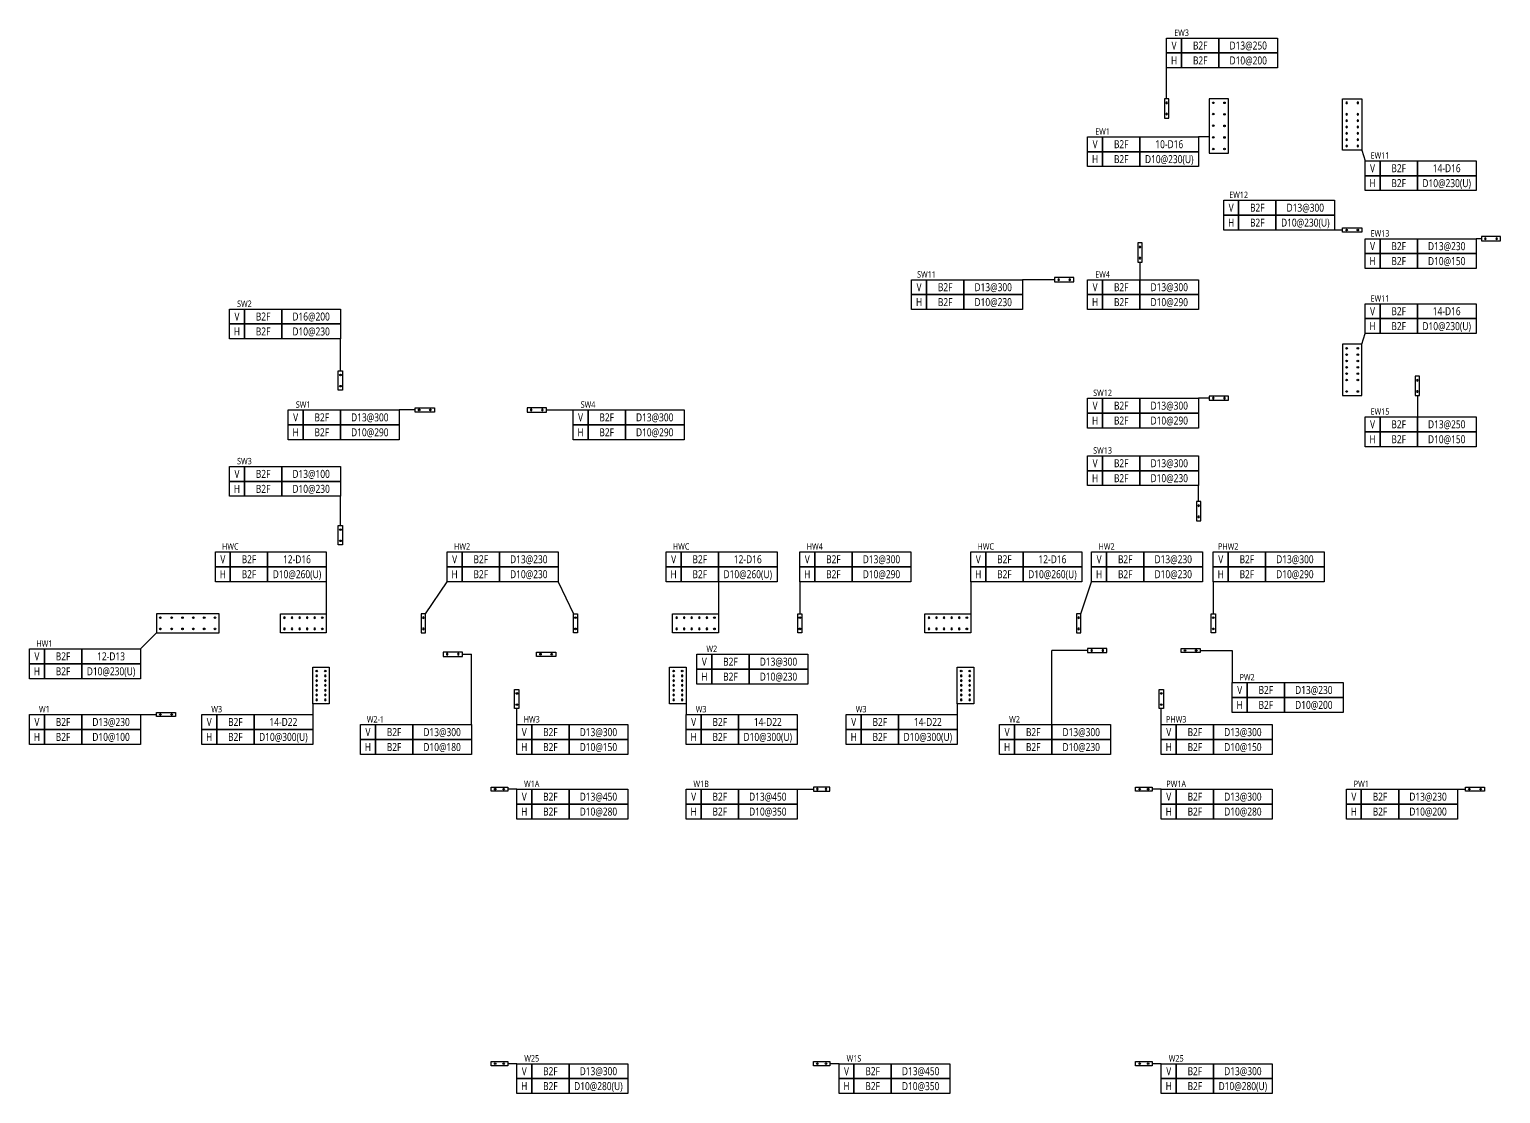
# Model space of a CAD drawing. Header units: millimetres. Extents: x 262481 to 2519995, y -394348 to 364571.
# Drawn here: x 281470 to 309045, y -392991 to -373044 of the extents above; entities that cross this region are included whole.
import ezdxf
from ezdxf.enums import TextEntityAlignment as Align

# ---------------------------------------------------------------- set-up
doc = ezdxf.new("R2010")
doc.units = ezdxf.units.MM
doc.header["$LTSCALE"] = 65
for name, color, linetype in [('BARR', 1, 'Continuous'), ('BOX', 7, 'Continuous'), ('LEADER', 7, 'Continuous'), ('TEXT-배근', 3, 'Continuous')]:
    doc.layers.add(name, color=color, linetype=linetype)
doc.styles.add('맑은고딕', font='malgun.ttf')

# ---------------------------------------------------------------- blocks, each defined once
blk = doc.blocks.new('BAR')
at = {"layer": 'BARR'}
h = blk.add_hatch(color=256, dxfattribs=at)
edge = h.paths.add_edge_path()
edge.add_arc((0, 0), 15, 0, 360)
blk.add_circle((0, 0), 15, dxfattribs=at)

msp = doc.modelspace()

# ---------------------------------------------------------------- linework, layer by layer
at = {"layer": 'BOX'}
msp.add_line((283850.5, -384355.2), (283550.5, -384655.2), dxfattribs=at)
for points in [[(303065.5, -373205.4), (303065.5, -373485.4), (302785.5, -373485.4), (302785.5, -373205.4)], [(303765.5, -373205.4), (303765.5, -373485.4), (303065.5, -373485.4), (303065.5, -373205.4)], [(304865.5, -373205.4), (304865.5, -373485.4), (303765.5, -373485.4), (303765.5, -373205.4)], [(303065.5, -373485.4), (303065.5, -373765.4), (302785.5, -373765.4), (302785.5, -373485.4)], [(303765.5, -373485.4), (303765.5, -373765.4), (303065.5, -373765.4), (303065.5, -373485.4)], [(304865.5, -373485.4), (304865.5, -373765.4), (303765.5, -373765.4), (303765.5, -373485.4)], [(301585.5, -375055.2), (301585.5, -375335.2), (301305.5, -375335.2), (301305.5, -375055.2)], [(302285.5, -375055.2), (302285.5, -375335.2), (301585.5, -375335.2), (301585.5, -375055.2)], [(303385.5, -375055.2), (303385.5, -375335.2), (302285.5, -375335.2), (302285.5, -375055.2)], [(301585.5, -375335.2), (301585.5, -375615.2), (301305.5, -375615.2), (301305.5, -375335.2)], [(302285.5, -375335.2), (302285.5, -375615.2), (301585.5, -375615.2), (301585.5, -375335.2)], [(303385.5, -375335.2), (303385.5, -375615.2), (302285.5, -375615.2), (302285.5, -375335.2)], [(306785.5, -375505.2), (306785.5, -375785.2), (306505.5, -375785.2), (306505.5, -375505.2)], [(307485.5, -375505.2), (307485.5, -375785.2), (306785.5, -375785.2), (306785.5, -375505.2)], [(308585.5, -375505.2), (308585.5, -375785.2), (307485.5, -375785.2), (307485.5, -375505.2)], [(306785.5, -375785.2), (306785.5, -376065.2), (306505.5, -376065.2), (306505.5, -375785.2)], [(307485.5, -375785.2), (307485.5, -376065.2), (306785.5, -376065.2), (306785.5, -375785.2)], [(308585.5, -375785.2), (308585.5, -376065.2), (307485.5, -376065.2), (307485.5, -375785.2)], [(304135.5, -376245.2), (304135.5, -376525.2), (303855.5, -376525.2), (303855.5, -376245.2)], [(304835.5, -376245.2), (304835.5, -376525.2), (304135.5, -376525.2), (304135.5, -376245.2)], [(305935.5, -376245.2), (305935.5, -376525.2), (304835.5, -376525.2), (304835.5, -376245.2)], [(304135.5, -376525.2), (304135.5, -376805.2), (303855.5, -376805.2), (303855.5, -376525.2)], [(304835.5, -376525.2), (304835.5, -376805.2), (304135.5, -376805.2), (304135.5, -376525.2)], [(305935.5, -376525.2), (305935.5, -376805.2), (304835.5, -376805.2), (304835.5, -376525.2)], [(306785.5, -376966.1), (306785.5, -377246.1), (306505.5, -377246.1), (306505.5, -376966.1)], [(307485.5, -376966.1), (307485.5, -377246.1), (306785.5, -377246.1), (306785.5, -376966.1)], [(308585.5, -376966.1), (308585.5, -377246.1), (307485.5, -377246.1), (307485.5, -376966.1)], [(306785.5, -377246.1), (306785.5, -377526.1), (306505.5, -377526.1), (306505.5, -377246.1)], [(307485.5, -377246.1), (307485.5, -377526.1), (306785.5, -377526.1), (306785.5, -377246.1)], [(308585.5, -377246.1), (308585.5, -377526.1), (307485.5, -377526.1), (307485.5, -377246.1)], [(298285.5, -377735.2), (298285.5, -378015.2), (298005.5, -378015.2), (298005.5, -377735.2)], [(298985.5, -377735.2), (298985.5, -378015.2), (298285.5, -378015.2), (298285.5, -377735.2)], [(300085.5, -377735.2), (300085.5, -378015.2), (298985.5, -378015.2), (298985.5, -377735.2)], [(301585.5, -377735.2), (301585.5, -378015.2), (301305.5, -378015.2), (301305.5, -377735.2)], [(302285.5, -377735.2), (302285.5, -378015.2), (301585.5, -378015.2), (301585.5, -377735.2)], [(303385.5, -377735.2), (303385.5, -378015.2), (302285.5, -378015.2), (302285.5, -377735.2)], [(298285.5, -378015.2), (298285.5, -378295.2), (298005.5, -378295.2), (298005.5, -378015.2)], [(298985.5, -378015.2), (298985.5, -378295.2), (298285.5, -378295.2), (298285.5, -378015.2)], [(300085.5, -378015.2), (300085.5, -378295.2), (298985.5, -378295.2), (298985.5, -378015.2)], [(301585.5, -378015.2), (301585.5, -378295.2), (301305.5, -378295.2), (301305.5, -378015.2)], [(302285.5, -378015.2), (302285.5, -378295.2), (301585.5, -378295.2), (301585.5, -378015.2)], [(303385.5, -378015.2), (303385.5, -378295.2), (302285.5, -378295.2), (302285.5, -378015.2)], [(285500.5, -378285.2), (285500.5, -378565.2), (285220.5, -378565.2), (285220.5, -378285.2)], [(286200.5, -378285.2), (286200.5, -378565.2), (285500.5, -378565.2), (285500.5, -378285.2)], [(287300.5, -378285.2), (287300.5, -378565.2), (286200.5, -378565.2), (286200.5, -378285.2)], [(306785.5, -378185.2), (306785.5, -378465.2), (306505.5, -378465.2), (306505.5, -378185.2)], [(307485.5, -378185.2), (307485.5, -378465.2), (306785.5, -378465.2), (306785.5, -378185.2)], [(308585.5, -378185.2), (308585.5, -378465.2), (307485.5, -378465.2), (307485.5, -378185.2)], [(285500.5, -378565.2), (285500.5, -378845.2), (285220.5, -378845.2), (285220.5, -378565.2)], [(286200.5, -378565.2), (286200.5, -378845.2), (285500.5, -378845.2), (285500.5, -378565.2)], [(287300.5, -378565.2), (287300.5, -378845.2), (286200.5, -378845.2), (286200.5, -378565.2)], [(306785.5, -378465.2), (306785.5, -378745.2), (306505.5, -378745.2), (306505.5, -378465.2)], [(307485.5, -378465.2), (307485.5, -378745.2), (306785.5, -378745.2), (306785.5, -378465.2)], [(308585.5, -378465.2), (308585.5, -378745.2), (307485.5, -378745.2), (307485.5, -378465.2)], [(301585.5, -379955.2), (301585.5, -380235.2), (301305.5, -380235.2), (301305.5, -379955.2)], [(302285.5, -379955.2), (302285.5, -380235.2), (301585.5, -380235.2), (301585.5, -379955.2)], [(303385.5, -379955.2), (303385.5, -380235.2), (302285.5, -380235.2), (302285.5, -379955.2)], [(286600.5, -380175.2), (286600.5, -380455.2), (286320.5, -380455.2), (286320.5, -380175.2)], [(287300.5, -380175.2), (287300.5, -380455.2), (286600.5, -380455.2), (286600.5, -380175.2)], [(288400.5, -380175.2), (288400.5, -380455.2), (287300.5, -380455.2), (287300.5, -380175.2)], [(291940.5, -380175.2), (291940.5, -380455.2), (291660.5, -380455.2), (291660.5, -380175.2)], [(292640.5, -380175.2), (292640.5, -380455.2), (291940.5, -380455.2), (291940.5, -380175.2)], [(293740.5, -380175.2), (293740.5, -380455.2), (292640.5, -380455.2), (292640.5, -380175.2)], [(301585.5, -380235.2), (301585.5, -380515.2), (301305.5, -380515.2), (301305.5, -380235.2)], [(302285.5, -380235.2), (302285.5, -380515.2), (301585.5, -380515.2), (301585.5, -380235.2)], [(303385.5, -380235.2), (303385.5, -380515.2), (302285.5, -380515.2), (302285.5, -380235.2)], [(286600.5, -380455.2), (286600.5, -380735.2), (286320.5, -380735.2), (286320.5, -380455.2)], [(287300.5, -380455.2), (287300.5, -380735.2), (286600.5, -380735.2), (286600.5, -380455.2)], [(288400.5, -380455.2), (288400.5, -380735.2), (287300.5, -380735.2), (287300.5, -380455.2)], [(291940.5, -380455.2), (291940.5, -380735.2), (291660.5, -380735.2), (291660.5, -380455.2)], [(292640.5, -380455.2), (292640.5, -380735.2), (291940.5, -380735.2), (291940.5, -380455.2)], [(293740.5, -380455.2), (293740.5, -380735.2), (292640.5, -380735.2), (292640.5, -380455.2)], [(306785.5, -380305.2), (306785.5, -380585.2), (306505.5, -380585.2), (306505.5, -380305.2)], [(307485.5, -380305.2), (307485.5, -380585.2), (306785.5, -380585.2), (306785.5, -380305.2)], [(308585.5, -380305.2), (308585.5, -380585.2), (307485.5, -380585.2), (307485.5, -380305.2)], [(306785.5, -380585.2), (306785.5, -380865.2), (306505.5, -380865.2), (306505.5, -380585.2)], [(307485.5, -380585.2), (307485.5, -380865.2), (306785.5, -380865.2), (306785.5, -380585.2)], [(308585.5, -380585.2), (308585.5, -380865.2), (307485.5, -380865.2), (307485.5, -380585.2)], [(301585.5, -381035.2), (301585.5, -381315.2), (301305.5, -381315.2), (301305.5, -381035.2)], [(302285.5, -381035.2), (302285.5, -381315.2), (301585.5, -381315.2), (301585.5, -381035.2)], [(303385.5, -381035.2), (303385.5, -381315.2), (302285.5, -381315.2), (302285.5, -381035.2)], [(285500.5, -381235.2), (285500.5, -381515.2), (285220.5, -381515.2), (285220.5, -381235.2)], [(286200.5, -381235.2), (286200.5, -381515.2), (285500.5, -381515.2), (285500.5, -381235.2)], [(287300.5, -381235.2), (287300.5, -381515.2), (286200.5, -381515.2), (286200.5, -381235.2)], [(301585.5, -381315.2), (301585.5, -381595.2), (301305.5, -381595.2), (301305.5, -381315.2)], [(302285.5, -381315.2), (302285.5, -381595.2), (301585.5, -381595.2), (301585.5, -381315.2)], [(303385.5, -381315.2), (303385.5, -381595.2), (302285.5, -381595.2), (302285.5, -381315.2)], [(285500.5, -381515.2), (285500.5, -381795.2), (285220.5, -381795.2), (285220.5, -381515.2)], [(286200.5, -381515.2), (286200.5, -381795.2), (285500.5, -381795.2), (285500.5, -381515.2)], [(287300.5, -381515.2), (287300.5, -381795.2), (286200.5, -381795.2), (286200.5, -381515.2)], [(285235.5, -382835.2), (285235.5, -383115.2), (284955.5, -383115.2), (284955.5, -382835.2)], [(285935.5, -382835.2), (285935.5, -383115.2), (285235.5, -383115.2), (285235.5, -382835.2)], [(287035.5, -382835.2), (287035.5, -383115.2), (285935.5, -383115.2), (285935.5, -382835.2)], [(289580.5, -382835.2), (289580.5, -383115.2), (289300.5, -383115.2), (289300.5, -382835.2)], [(290280.5, -382835.2), (290280.5, -383115.2), (289580.5, -383115.2), (289580.5, -382835.2)], [(291380.5, -382835.2), (291380.5, -383115.2), (290280.5, -383115.2), (290280.5, -382835.2)], [(293685.5, -382835.2), (293685.5, -383115.2), (293405.5, -383115.2), (293405.5, -382835.2)], [(294385.5, -382835.2), (294385.5, -383115.2), (293685.5, -383115.2), (293685.5, -382835.2)], [(295485.5, -382835.2), (295485.5, -383115.2), (294385.5, -383115.2), (294385.5, -382835.2)], [(296190.5, -382835.2), (296190.5, -383115.2), (295910.5, -383115.2), (295910.5, -382835.2)], [(296890.5, -382835.2), (296890.5, -383115.2), (296190.5, -383115.2), (296190.5, -382835.2)], [(297990.5, -382835.2), (297990.5, -383115.2), (296890.5, -383115.2), (296890.5, -382835.2)], [(299395.5, -382835.2), (299395.5, -383115.2), (299115.5, -383115.2), (299115.5, -382835.2)], [(300095.5, -382835.2), (300095.5, -383115.2), (299395.5, -383115.2), (299395.5, -382835.2)], [(301195.5, -382835.2), (301195.5, -383115.2), (300095.5, -383115.2), (300095.5, -382835.2)], [(301660.5, -382835.2), (301660.5, -383115.2), (301380.5, -383115.2), (301380.5, -382835.2)], [(302360.5, -382835.2), (302360.5, -383115.2), (301660.5, -383115.2), (301660.5, -382835.2)], [(303460.5, -382835.2), (303460.5, -383115.2), (302360.5, -383115.2), (302360.5, -382835.2)], [(303940.5, -382835.2), (303940.5, -383115.2), (303660.5, -383115.2), (303660.5, -382835.2)], [(304640.5, -382835.2), (304640.5, -383115.2), (303940.5, -383115.2), (303940.5, -382835.2)], [(305740.5, -382835.2), (305740.5, -383115.2), (304640.5, -383115.2), (304640.5, -382835.2)], [(285235.5, -383115.2), (285235.5, -383395.2), (284955.5, -383395.2), (284955.5, -383115.2)], [(285935.5, -383115.2), (285935.5, -383395.2), (285235.5, -383395.2), (285235.5, -383115.2)], [(287035.5, -383115.2), (287035.5, -383395.2), (285935.5, -383395.2), (285935.5, -383115.2)], [(289580.5, -383115.2), (289580.5, -383395.2), (289300.5, -383395.2), (289300.5, -383115.2)], [(290280.5, -383115.2), (290280.5, -383395.2), (289580.5, -383395.2), (289580.5, -383115.2)], [(291380.5, -383115.2), (291380.5, -383395.2), (290280.5, -383395.2), (290280.5, -383115.2)], [(293685.5, -383115.2), (293685.5, -383395.2), (293405.5, -383395.2), (293405.5, -383115.2)], [(294385.5, -383115.2), (294385.5, -383395.2), (293685.5, -383395.2), (293685.5, -383115.2)], [(295485.5, -383115.2), (295485.5, -383395.2), (294385.5, -383395.2), (294385.5, -383115.2)], [(296190.5, -383115.2), (296190.5, -383395.2), (295910.5, -383395.2), (295910.5, -383115.2)], [(296890.5, -383115.2), (296890.5, -383395.2), (296190.5, -383395.2), (296190.5, -383115.2)], [(297990.5, -383115.2), (297990.5, -383395.2), (296890.5, -383395.2), (296890.5, -383115.2)], [(299395.5, -383115.2), (299395.5, -383395.2), (299115.5, -383395.2), (299115.5, -383115.2)], [(300095.5, -383115.2), (300095.5, -383395.2), (299395.5, -383395.2), (299395.5, -383115.2)], [(301195.5, -383115.2), (301195.5, -383395.2), (300095.5, -383395.2), (300095.5, -383115.2)], [(301660.5, -383115.2), (301660.5, -383395.2), (301380.5, -383395.2), (301380.5, -383115.2)], [(302360.5, -383115.2), (302360.5, -383395.2), (301660.5, -383395.2), (301660.5, -383115.2)], [(303460.5, -383115.2), (303460.5, -383395.2), (302360.5, -383395.2), (302360.5, -383115.2)], [(303940.5, -383115.2), (303940.5, -383395.2), (303660.5, -383395.2), (303660.5, -383115.2)], [(304640.5, -383115.2), (304640.5, -383395.2), (303940.5, -383395.2), (303940.5, -383115.2)], [(305740.5, -383115.2), (305740.5, -383395.2), (304640.5, -383395.2), (304640.5, -383115.2)], [(281750.5, -384655.2), (281750.5, -384935.2), (281470.5, -384935.2), (281470.5, -384655.2)], [(282450.5, -384655.2), (282450.5, -384935.2), (281750.5, -384935.2), (281750.5, -384655.2)], [(283550.5, -384655.2), (283550.5, -384935.2), (282450.5, -384935.2), (282450.5, -384655.2)], [(281750.5, -384935.2), (281750.5, -385215.2), (281470.5, -385215.2), (281470.5, -384935.2)], [(282450.5, -384935.2), (282450.5, -385215.2), (281750.5, -385215.2), (281750.5, -384935.2)], [(283550.5, -384935.2), (283550.5, -385215.2), (282450.5, -385215.2), (282450.5, -384935.2)], [(294260.5, -384755.2), (294260.5, -385035.2), (293980.5, -385035.2), (293980.5, -384755.2)], [(294960.5, -384755.2), (294960.5, -385035.2), (294260.5, -385035.2), (294260.5, -384755.2)], [(296060.5, -384755.2), (296060.5, -385035.2), (294960.5, -385035.2), (294960.5, -384755.2)], [(294260.5, -385035.2), (294260.5, -385315.2), (293980.5, -385315.2), (293980.5, -385035.2)], [(294960.5, -385035.2), (294960.5, -385315.2), (294260.5, -385315.2), (294260.5, -385035.2)], [(296060.5, -385035.2), (296060.5, -385315.2), (294960.5, -385315.2), (294960.5, -385035.2)], [(304295.5, -385285.2), (304295.5, -385565.2), (304015.5, -385565.2), (304015.5, -385285.2)], [(304995.5, -385285.2), (304995.5, -385565.2), (304295.5, -385565.2), (304295.5, -385285.2)], [(306095.5, -385285.2), (306095.5, -385565.2), (304995.5, -385565.2), (304995.5, -385285.2)], [(304295.5, -385565.2), (304295.5, -385845.2), (304015.5, -385845.2), (304015.5, -385565.2)], [(304995.5, -385565.2), (304995.5, -385845.2), (304295.5, -385845.2), (304295.5, -385565.2)], [(306095.5, -385565.2), (306095.5, -385845.2), (304995.5, -385845.2), (304995.5, -385565.2)], [(281750.5, -385885.2), (281750.5, -386165.2), (281470.5, -386165.2), (281470.5, -385885.2)], [(282450.5, -385885.2), (282450.5, -386165.2), (281750.5, -386165.2), (281750.5, -385885.2)], [(283550.5, -385885.2), (283550.5, -386165.2), (282450.5, -386165.2), (282450.5, -385885.2)], [(284980.5, -385885.2), (284980.5, -386165.2), (284700.5, -386165.2), (284700.5, -385885.2)], [(285680.5, -385885.2), (285680.5, -386165.2), (284980.5, -386165.2), (284980.5, -385885.2)], [(286780.5, -385885.2), (286780.5, -386165.2), (285680.5, -386165.2), (285680.5, -385885.2)], [(294060.5, -385885.2), (294060.5, -386165.2), (293780.5, -386165.2), (293780.5, -385885.2)], [(294760.5, -385885.2), (294760.5, -386165.2), (294060.5, -386165.2), (294060.5, -385885.2)], [(295860.5, -385885.2), (295860.5, -386165.2), (294760.5, -386165.2), (294760.5, -385885.2)], [(297060.5, -385885.2), (297060.5, -386165.2), (296780.5, -386165.2), (296780.5, -385885.2)], [(297760.5, -385885.2), (297760.5, -386165.2), (297060.5, -386165.2), (297060.5, -385885.2)], [(298860.5, -385885.2), (298860.5, -386165.2), (297760.5, -386165.2), (297760.5, -385885.2)], [(281750.5, -386165.2), (281750.5, -386445.2), (281470.5, -386445.2), (281470.5, -386165.2)], [(282450.5, -386165.2), (282450.5, -386445.2), (281750.5, -386445.2), (281750.5, -386165.2)], [(283550.5, -386165.2), (283550.5, -386445.2), (282450.5, -386445.2), (282450.5, -386165.2)], [(284980.5, -386165.2), (284980.5, -386445.2), (284700.5, -386445.2), (284700.5, -386165.2)], [(285680.5, -386165.2), (285680.5, -386445.2), (284980.5, -386445.2), (284980.5, -386165.2)], [(286780.5, -386165.2), (286780.5, -386445.2), (285680.5, -386445.2), (285680.5, -386165.2)], [(287955.5, -386075.2), (287955.5, -386355.2), (287675.5, -386355.2), (287675.5, -386075.2)], [(288655.5, -386075.2), (288655.5, -386355.2), (287955.5, -386355.2), (287955.5, -386075.2)], [(289755.5, -386075.2), (289755.5, -386355.2), (288655.5, -386355.2), (288655.5, -386075.2)], [(290885.5, -386075.2), (290885.5, -386355.2), (290605.5, -386355.2), (290605.5, -386075.2)], [(291585.5, -386075.2), (291585.5, -386355.2), (290885.5, -386355.2), (290885.5, -386075.2)], [(292685.5, -386075.2), (292685.5, -386355.2), (291585.5, -386355.2), (291585.5, -386075.2)], [(294060.5, -386165.2), (294060.5, -386445.2), (293780.5, -386445.2), (293780.5, -386165.2)], [(294760.5, -386165.2), (294760.5, -386445.2), (294060.5, -386445.2), (294060.5, -386165.2)], [(295860.5, -386165.2), (295860.5, -386445.2), (294760.5, -386445.2), (294760.5, -386165.2)], [(297060.5, -386165.2), (297060.5, -386445.2), (296780.5, -386445.2), (296780.5, -386165.2)], [(297760.5, -386165.2), (297760.5, -386445.2), (297060.5, -386445.2), (297060.5, -386165.2)], [(298860.5, -386165.2), (298860.5, -386445.2), (297760.5, -386445.2), (297760.5, -386165.2)], [(299935.5, -386075.2), (299935.5, -386355.2), (299655.5, -386355.2), (299655.5, -386075.2)], [(300635.5, -386075.2), (300635.5, -386355.2), (299935.5, -386355.2), (299935.5, -386075.2)], [(301735.5, -386075.2), (301735.5, -386355.2), (300635.5, -386355.2), (300635.5, -386075.2)], [(302965.5, -386075.2), (302965.5, -386355.2), (302685.5, -386355.2), (302685.5, -386075.2)], [(303665.5, -386075.2), (303665.5, -386355.2), (302965.5, -386355.2), (302965.5, -386075.2)], [(304765.5, -386075.2), (304765.5, -386355.2), (303665.5, -386355.2), (303665.5, -386075.2)], [(287955.5, -386355.2), (287955.5, -386635.2), (287675.5, -386635.2), (287675.5, -386355.2)], [(288655.5, -386355.2), (288655.5, -386635.2), (287955.5, -386635.2), (287955.5, -386355.2)], [(289755.5, -386355.2), (289755.5, -386635.2), (288655.5, -386635.2), (288655.5, -386355.2)], [(290885.5, -386355.2), (290885.5, -386635.2), (290605.5, -386635.2), (290605.5, -386355.2)], [(291585.5, -386355.2), (291585.5, -386635.2), (290885.5, -386635.2), (290885.5, -386355.2)], [(292685.5, -386355.2), (292685.5, -386635.2), (291585.5, -386635.2), (291585.5, -386355.2)], [(299935.5, -386355.2), (299935.5, -386635.2), (299655.5, -386635.2), (299655.5, -386355.2)], [(300635.5, -386355.2), (300635.5, -386635.2), (299935.5, -386635.2), (299935.5, -386355.2)], [(301735.5, -386355.2), (301735.5, -386635.2), (300635.5, -386635.2), (300635.5, -386355.2)], [(302965.5, -386355.2), (302965.5, -386635.2), (302685.5, -386635.2), (302685.5, -386355.2)], [(303665.5, -386355.2), (303665.5, -386635.2), (302965.5, -386635.2), (302965.5, -386355.2)], [(304765.5, -386355.2), (304765.5, -386635.2), (303665.5, -386635.2), (303665.5, -386355.2)], [(290885.5, -387285.2), (290885.5, -387565.2), (290605.5, -387565.2), (290605.5, -387285.2)], [(291585.5, -387285.2), (291585.5, -387565.2), (290885.5, -387565.2), (290885.5, -387285.2)], [(292685.5, -387285.2), (292685.5, -387565.2), (291585.5, -387565.2), (291585.5, -387285.2)], [(294060.5, -387285.2), (294060.5, -387565.2), (293780.5, -387565.2), (293780.5, -387285.2)], [(294760.5, -387285.2), (294760.5, -387565.2), (294060.5, -387565.2), (294060.5, -387285.2)], [(295860.5, -387285.2), (295860.5, -387565.2), (294760.5, -387565.2), (294760.5, -387285.2)], [(302965.5, -387285.2), (302965.5, -387565.2), (302685.5, -387565.2), (302685.5, -387285.2)], [(303665.5, -387285.2), (303665.5, -387565.2), (302965.5, -387565.2), (302965.5, -387285.2)], [(304765.5, -387285.2), (304765.5, -387565.2), (303665.5, -387565.2), (303665.5, -387285.2)], [(306435.5, -387285.2), (306435.5, -387565.2), (306155.5, -387565.2), (306155.5, -387285.2)], [(307135.5, -387285.2), (307135.5, -387565.2), (306435.5, -387565.2), (306435.5, -387285.2)], [(308235.5, -387285.2), (308235.5, -387565.2), (307135.5, -387565.2), (307135.5, -387285.2)], [(290885.5, -387565.2), (290885.5, -387845.2), (290605.5, -387845.2), (290605.5, -387565.2)], [(291585.5, -387565.2), (291585.5, -387845.2), (290885.5, -387845.2), (290885.5, -387565.2)], [(292685.5, -387565.2), (292685.5, -387845.2), (291585.5, -387845.2), (291585.5, -387565.2)], [(294060.5, -387565.2), (294060.5, -387845.2), (293780.5, -387845.2), (293780.5, -387565.2)], [(294760.5, -387565.2), (294760.5, -387845.2), (294060.5, -387845.2), (294060.5, -387565.2)], [(295860.5, -387565.2), (295860.5, -387845.2), (294760.5, -387845.2), (294760.5, -387565.2)], [(302965.5, -387565.2), (302965.5, -387845.2), (302685.5, -387845.2), (302685.5, -387565.2)], [(303665.5, -387565.2), (303665.5, -387845.2), (302965.5, -387845.2), (302965.5, -387565.2)], [(304765.5, -387565.2), (304765.5, -387845.2), (303665.5, -387845.2), (303665.5, -387565.2)], [(306435.5, -387565.2), (306435.5, -387845.2), (306155.5, -387845.2), (306155.5, -387565.2)], [(307135.5, -387565.2), (307135.5, -387845.2), (306435.5, -387845.2), (306435.5, -387565.2)], [(308235.5, -387565.2), (308235.5, -387845.2), (307135.5, -387845.2), (307135.5, -387565.2)], [(290885.5, -392430.5), (290885.5, -392710.5), (290605.5, -392710.5), (290605.5, -392430.5)], [(291585.5, -392430.5), (291585.5, -392710.5), (290885.5, -392710.5), (290885.5, -392430.5)], [(292685.5, -392430.5), (292685.5, -392710.5), (291585.5, -392710.5), (291585.5, -392430.5)], [(296925.5, -392430.5), (296925.5, -392710.5), (296645.5, -392710.5), (296645.5, -392430.5)], [(297625.5, -392430.5), (297625.5, -392710.5), (296925.5, -392710.5), (296925.5, -392430.5)], [(298725.5, -392430.5), (298725.5, -392710.5), (297625.5, -392710.5), (297625.5, -392430.5)], [(302965.5, -392430.5), (302965.5, -392710.5), (302685.5, -392710.5), (302685.5, -392430.5)], [(303665.5, -392430.5), (303665.5, -392710.5), (302965.5, -392710.5), (302965.5, -392430.5)], [(304765.5, -392430.5), (304765.5, -392710.5), (303665.5, -392710.5), (303665.5, -392430.5)], [(290885.5, -392710.5), (290885.5, -392990.5), (290605.5, -392990.5), (290605.5, -392710.5)], [(291585.5, -392710.5), (291585.5, -392990.5), (290885.5, -392990.5), (290885.5, -392710.5)], [(292685.5, -392710.5), (292685.5, -392990.5), (291585.5, -392990.5), (291585.5, -392710.5)], [(296925.5, -392710.5), (296925.5, -392990.5), (296645.5, -392990.5), (296645.5, -392710.5)], [(297625.5, -392710.5), (297625.5, -392990.5), (296925.5, -392990.5), (296925.5, -392710.5)], [(298725.5, -392710.5), (298725.5, -392990.5), (297625.5, -392990.5), (297625.5, -392710.5)], [(302965.5, -392710.5), (302965.5, -392990.5), (302685.5, -392990.5), (302685.5, -392710.5)], [(303665.5, -392710.5), (303665.5, -392990.5), (302965.5, -392990.5), (302965.5, -392710.5)], [(304765.5, -392710.5), (304765.5, -392990.5), (303665.5, -392990.5), (303665.5, -392710.5)]]:
    msp.add_lwpolyline(points, close=True, dxfattribs=at)
at = {"layer": 'LEADER'}
for p, q in [((302785.5, -374345.2), (302785.5, -373745.2)), ((303585.5, -375055.2), (303385.5, -375055.2)), ((306445.5, -375305.2), (306505.5, -375505.2)), ((306085.5, -376805.2), (305935.5, -376805.2)), ((308685.5, -376966.1), (308585.5, -376966.1)), ((302285.5, -377405.2), (302285.5, -377735.2)), ((300685.5, -377735.2), (300085.5, -377735.2)), ((287300.5, -379445.2), (287300.5, -378845.2)), ((306445.5, -378945.2), (306505.5, -378745.2)), ((303585.5, -379955.2), (303385.5, -379955.2)), ((307485.5, -379905.2), (307485.5, -380305.2)), ((288700.5, -380175.2), (288400.5, -380175.2)), ((291160.5, -380175.2), (291660.5, -380175.2)), ((303385.5, -381895.2), (303385.5, -381595.2)), ((287300.5, -382345.2), (287300.5, -381795.2)), ((287035.5, -383395.2), (287035.5, -383995.2)), ((288895.5, -383995.2), (289300.5, -383395.2)), ((291380.5, -383395.2), (291665.5, -383995.2)), ((294385.5, -383395.2), (294385.5, -383995.2)), ((295910.5, -383395.2), (295910.5, -383995.2)), ((299115.5, -383395.2), (299115.5, -383995.2)), ((301175.5, -383995.2), (301380.5, -383395.2)), ((303660.5, -383395.2), (303660.5, -383995.2)), ((289585.5, -384755.2), (289755.5, -384755.2)), ((289755.5, -386075.2), (289755.5, -384755.2)), ((301305.5, -384685.2), (300635.5, -384685.2)), ((300635.5, -386075.2), (300635.5, -384685.2)), ((286780.5, -385685.2), (286780.5, -385885.2)), ((293780.5, -385685.2), (293780.5, -385885.2)), ((298860.5, -385685.2), (298860.5, -385885.2)), ((283550.5, -385885.2), (283850.5, -385885.2)), ((290605.5, -386075.2), (290605.5, -385775.2)), ((302685.5, -386075.2), (302685.5, -385775.2)), ((290605.5, -387285.2), (290435.5, -387285.2)), ((295860.5, -387285.2), (296165.5, -387285.2)), ((302685.5, -387285.2), (302515.5, -387285.2)), ((308235.5, -387285.2), (308385.5, -387285.2)), ((290605.5, -392430.5), (290435.5, -392430.5)), ((296645.5, -392430.5), (296475.5, -392430.5)), ((302685.5, -392430.5), (302515.5, -392430.5))]:
    msp.add_line(p, q, dxfattribs=at)
for points in [[(302825.5, -374345.2), (302745.5, -374345.2), (302745.5, -374705.2), (302825.5, -374705.2)], [(303945.5, -374345.2), (303585.5, -374345.2), (303585.5, -375360.2), (303945.5, -375360.2)], [(306085.5, -374345.2), (306445.5, -374345.2), (306445.5, -375305.2), (306085.5, -375305.2)], [(306445.5, -376765.2), (306445.5, -376845.2), (306085.5, -376845.2), (306085.5, -376765.2)], [(308685.5, -376926.1), (308685.5, -377006.1), (309045.5, -377006.1), (309045.5, -376926.1)], [(302325.5, -377045.2), (302245.5, -377045.2), (302245.5, -377405.2), (302325.5, -377405.2)], [(300685.5, -377695.2), (300685.5, -377775.2), (301045.5, -377775.2), (301045.5, -377695.2)], [(306085.5, -379905.2), (306445.5, -379905.2), (306445.5, -378945.2), (306085.5, -378945.2)], [(287260.5, -379445.2), (287340.5, -379445.2), (287340.5, -379805.2), (287260.5, -379805.2)], [(307525.5, -379545.2), (307445.5, -379545.2), (307445.5, -379905.2), (307525.5, -379905.2)], [(303585.5, -379915.2), (303585.5, -379995.2), (303945.5, -379995.2), (303945.5, -379915.2)], [(289060.5, -380135.2), (289060.5, -380215.2), (288700.5, -380215.2), (288700.5, -380135.2)], [(290800.5, -380135.2), (290800.5, -380215.2), (291160.5, -380215.2), (291160.5, -380135.2)], [(303425.5, -381895.2), (303345.5, -381895.2), (303345.5, -382255.2), (303425.5, -382255.2)], [(287260.5, -382345.2), (287340.5, -382345.2), (287340.5, -382705.2), (287260.5, -382705.2)], [(285025.5, -383995.2), (283850.5, -383995.2), (283850.5, -384355.2), (285025.5, -384355.2)], [(286175.5, -383995.2), (287035.5, -383995.2), (287035.5, -384355.2), (286175.5, -384355.2)], [(288895.5, -383995.2), (288815.5, -383995.2), (288815.5, -384355.2), (288895.5, -384355.2)], [(291665.5, -383995.2), (291745.5, -383995.2), (291745.5, -384355.2), (291665.5, -384355.2)], [(293525.5, -383995.2), (294385.5, -383995.2), (294385.5, -384355.2), (293525.5, -384355.2)], [(295870.5, -383995.2), (295950.5, -383995.2), (295950.5, -384355.2), (295870.5, -384355.2)], [(298255.5, -383995.2), (299115.5, -383995.2), (299115.5, -384355.2), (298255.5, -384355.2)], [(301175.5, -383995.2), (301095.5, -383995.2), (301095.5, -384355.2), (301175.5, -384355.2)], [(303620.5, -383995.2), (303700.5, -383995.2), (303700.5, -384355.2), (303620.5, -384355.2)], [(301665.5, -384725.2), (301665.5, -384645.2), (301305.5, -384645.2), (301305.5, -384725.2)], [(303055.5, -384725.2), (303055.5, -384645.2), (303415.5, -384645.2), (303415.5, -384725.2)], [(289585.5, -384795.2), (289585.5, -384715.2), (289225.5, -384715.2), (289225.5, -384795.2)], [(290975.5, -384795.2), (290975.5, -384715.2), (291335.5, -384715.2), (291335.5, -384795.2)], [(286780.5, -384995.2), (287090.5, -384995.2), (287090.5, -385685.2), (286780.5, -385685.2)], [(293470.5, -384995.2), (293780.5, -384995.2), (293780.5, -385685.2), (293470.5, -385685.2)], [(298860.5, -384995.2), (299170.5, -384995.2), (299170.5, -385685.2), (298860.5, -385685.2)], [(290645.5, -385775.2), (290565.5, -385775.2), (290565.5, -385415.2), (290645.5, -385415.2)], [(302725.5, -385775.2), (302645.5, -385775.2), (302645.5, -385415.2), (302725.5, -385415.2)], [(283850.5, -385925.2), (283850.5, -385845.2), (284210.5, -385845.2), (284210.5, -385925.2)], [(290435.5, -387245.2), (290435.5, -387325.2), (290125.5, -387325.2), (290125.5, -387245.2)], [(296165.5, -387245.2), (296165.5, -387325.2), (296475.5, -387325.2), (296475.5, -387245.2)], [(302515.5, -387245.2), (302515.5, -387325.2), (302205.5, -387325.2), (302205.5, -387245.2)], [(308385.5, -387325.2), (308385.5, -387245.2), (308745.5, -387245.2), (308745.5, -387325.2)], [(290435.5, -392390.5), (290435.5, -392470.5), (290125.5, -392470.5), (290125.5, -392390.5)], [(296475.5, -392390.5), (296475.5, -392470.5), (296165.5, -392470.5), (296165.5, -392390.5)], [(302515.5, -392390.5), (302515.5, -392470.5), (302205.5, -392470.5), (302205.5, -392390.5)]]:
    msp.add_lwpolyline(points, close=True, dxfattribs=at)
msp.add_lwpolyline([(303415.5, -384685.2), (304015.5, -384685.2), (304015.5, -385285.2)], dxfattribs=at)

# ---------------------------------------------------------------- block references
at = {"layer": 'BARR', "xscale": -1}
for p, rotation in [((302785.5, -374420.2), 270), ((306160.5, -374420.2), 180), ((306370.5, -374420.2), 180), ((302785.5, -374630.2), 270), ((306160.5, -374635.3), 180), ((306160.5, -374754.3), 180), ((306370.5, -374635.3), 180), ((306370.5, -374754.3), 180), ((306160.5, -374873.3), 180), ((306160.5, -374992.2), 180), ((306370.5, -374873.3), 180), ((306370.5, -374992.2), 180), ((306160.5, -375111.2), 180), ((306160.5, -375230.2), 180), ((306370.5, -375111.2), 180), ((306370.5, -375230.2), 180), ((302285.5, -377120.2), 270), ((302285.5, -377330.2), 270), ((307485.5, -379620.2), 270), ((307485.5, -379830.2), 270), ((303385.5, -381970.2), 270), ((303385.5, -382180.2), 270), ((286250.5, -384070.2), 180), ((286392.5, -384070.2), 180), ((286534.5, -384070.2), 180), ((286676.5, -384070.2), 180), ((286818.5, -384070.2), 180), ((288855.5, -384070.2), 270.0000000000006), ((293600.5, -384070.2), 180), ((293742.5, -384070.2), 180), ((293884.5, -384070.2), 180), ((294026.5, -384070.2), 180), ((294168.5, -384070.2), 180), ((298330.5, -384070.2), 180), ((298472.5, -384070.2), 180), ((298614.5, -384070.2), 180), ((298756.5, -384070.2), 180), ((298898.5, -384070.2), 180), ((301135.5, -384070.2), 270.0000000000006), ((286250.5, -384280.2), 180), ((286392.5, -384280.2), 180), ((286534.5, -384280.2), 180), ((286676.5, -384280.2), 180), ((286818.5, -384280.2), 180), ((288855.5, -384280.2), 270.0000000000006), ((293600.5, -384280.2), 180), ((293742.5, -384280.2), 180), ((293884.5, -384280.2), 180), ((294026.5, -384280.2), 180), ((294168.5, -384280.2), 180), ((298330.5, -384280.2), 180), ((298472.5, -384280.2), 180), ((298614.5, -384280.2), 180), ((298756.5, -384280.2), 180), ((298898.5, -384280.2), 180), ((301135.5, -384280.2), 270.0000000000006), ((301380.5, -384685.2), 180), ((301590.5, -384685.2), 180), ((289300.5, -384755.2), 180), ((289510.5, -384755.2), 180)]:
    msp.add_blockref('BAR', p, dxfattribs=dict(at, rotation=rotation))
at = {"layer": 'BARR'}
for p, rotation in [((303660.5, -374420.2), 179.9999999999993), ((303870.5, -374420.2), 179.9999999999993), ((303660.5, -374630.2), 179.9999999999993), ((303870.5, -374635.3), 179.9999999999993), ((303660.5, -374848.5), 179.9999999999993), ((303870.5, -374851.9), 179.9999999999993), ((303660.5, -375066.9), 179.9999999999993), ((303660.5, -375285.2), 179.9999999999993), ((303870.5, -375068.6), 179.9999999999993), ((303870.5, -375285.2), 179.9999999999993), ((287300.5, -379520.2), 89.99999999999933), ((287300.5, -379730.2), 89.99999999999933), ((287300.5, -382420.2), 89.99999999999933), ((287300.5, -382630.2), 89.99999999999933), ((283925.5, -384070.2), 179.9999999999993), ((284135.5, -384070.2), 179.9999999999993), ((284339.2, -384070.2), 179.9999999999993), ((284543, -384070.2), 179.9999999999993), ((284746.7, -384070.2), 179.9999999999993), ((284950.5, -384070.2), 179.9999999999993), ((286960.5, -384070.2), 180), ((291705.5, -384070.2), 89.99999999999933), ((294310.5, -384070.2), 180), ((295910.5, -384070.2), 89.99999999999933), ((299040.5, -384070.2), 180), ((303660.5, -384070.2), 89.99999999999933), ((283925.5, -384280.2), 179.9999999999993), ((284135.5, -384280.2), 179.9999999999993), ((284339.2, -384280.2), 179.9999999999993), ((284543, -384280.2), 179.9999999999993), ((284746.7, -384280.2), 179.9999999999993), ((284950.5, -384280.2), 179.9999999999993), ((286960.5, -384280.2), 180), ((291705.5, -384280.2), 89.99999999999933), ((294310.5, -384280.2), 180), ((295910.5, -384280.2), 89.99999999999933), ((299040.5, -384280.2), 180), ((303660.5, -384280.2), 89.99999999999933), ((303130.5, -384685.2), 179.9999999999993), ((303340.5, -384685.2), 179.9999999999993), ((291050.5, -384755.2), 179.9999999999993), ((291260.5, -384755.2), 179.9999999999993), ((286855.5, -385070.2), 179.9999999999993), ((287015.5, -385070.2), 179.9999999999993), ((293545.5, -385070.2), 179.9999999999993), ((293705.5, -385070.2), 179.9999999999993), ((298935.5, -385070.2), 179.9999999999993), ((299095.5, -385070.2), 179.9999999999993), ((290605.5, -385490.2), 269.9999999999993), ((302685.5, -385490.2), 269.9999999999993), ((290605.5, -385700.2), 269.9999999999993), ((302685.5, -385700.2), 269.9999999999993), ((283925.5, -385885.2), 179.9999999999993), ((284135.5, -385885.2), 179.9999999999993), ((308460.5, -387285.2), 179.9999999999993), ((308670.5, -387285.2), 179.9999999999993)]:
    msp.add_blockref('BAR', p, dxfattribs=dict(at, rotation=rotation))
for p in [(306160.5, -376805.2), (306370.5, -376805.2), (306160.5, -379020.2), (306160.5, -379139.2), (306370.5, -379020.2), (306370.5, -379139.2), (306160.5, -379258.2), (306160.5, -379377.1), (306370.5, -379258.2), (306370.5, -379377.1), (306160.5, -379496.1), (306160.5, -379615.1), (306370.5, -379496.1), (306370.5, -379615.1), (306160.5, -379830.2), (306370.5, -379830.2), (288775.5, -380175.2), (288985.5, -380175.2), (290200.5, -387285.2), (290360.5, -387285.2), (302280.5, -387285.2), (302440.5, -387285.2), (290200.5, -392430.5), (290360.5, -392430.5), (296240.5, -392430.5), (296400.5, -392430.5), (302280.5, -392430.5), (302440.5, -392430.5)]:
    msp.add_blockref('BAR', p, dxfattribs=at)
at = {"layer": 'BARR', "xscale": -1}
for p in [(308760.5, -376966.1), (308970.5, -376966.1), (300760.5, -377735.2), (300970.5, -377735.2), (303660.5, -379955.2), (303870.5, -379955.2), (290875.5, -380175.2), (291085.5, -380175.2), (286855.5, -385160.2), (287015.5, -385160.2), (293545.5, -385160.2), (293705.5, -385160.2), (298935.5, -385160.2), (299095.5, -385160.2), (286855.5, -385250.2), (286855.5, -385340.2), (286855.5, -385430.2), (287015.5, -385250.2), (287015.5, -385340.2), (287015.5, -385430.2), (293545.5, -385250.2), (293545.5, -385340.2), (293545.5, -385430.2), (293705.5, -385250.2), (293705.5, -385340.2), (293705.5, -385430.2), (298935.5, -385250.2), (298935.5, -385340.2), (298935.5, -385430.2), (299095.5, -385250.2), (299095.5, -385340.2), (299095.5, -385430.2), (286855.5, -385520.2), (286855.5, -385610.2), (287015.5, -385520.2), (287015.5, -385610.2), (293545.5, -385520.2), (293545.5, -385610.2), (293705.5, -385520.2), (293705.5, -385610.2), (298935.5, -385520.2), (298935.5, -385610.2), (299095.5, -385520.2), (299095.5, -385610.2), (296240.5, -387285.2), (296400.5, -387285.2)]:
    msp.add_blockref('BAR', p, dxfattribs=at)

# ---------------------------------------------------------------- texts
at = {"layer": 'TEXT-배근', "color": 2, "style": '맑은고딕', "width": 0.8}
for s, p in [('EW3', (303065.5, -373105.4)), ('EW1', (301585.5, -374955.2)), ('EW11', (306785.5, -375405.2)), ('EW12', (304135.5, -376145.2)), ('EW13', (306785.5, -376866.1)), ('SW11', (298285.5, -377635.2)), ('EW4', (301585.5, -377635.2)), ('EW11', (306785.5, -378085.2)), ('SW2', (285500.5, -378185.2)), ('SW12', (301585.5, -379855.2)), ('SW1', (286600.5, -380075.2)), ('SW4', (291940.5, -380075.2)), ('EW15', (306785.5, -380205.2)), ('SW3', (285500.5, -381135.2)), ('SW13', (301585.5, -380935.2)), ('HWC', (285235.5, -382735.2)), ('HW2', (289580.5, -382735.2)), ('HWC', (293685.5, -382735.2)), ('HW4', (296190.5, -382735.2)), ('HWC', (299395.5, -382735.2)), ('HW2', (301660.5, -382735.2)), ('PHW2', (303940.5, -382735.2)), ('HW1', (281750.5, -384555.2)), ('W2', (294260.5, -384655.2)), ('PW2', (304295.5, -385185.2)), ('W1', (281750.5, -385785.2)), ('W3', (284980.5, -385785.2)), ('W3', (294060.5, -385785.2)), ('W3', (297060.5, -385785.2)), ('W2-1', (287955.5, -385975.2)), ('HW3', (290885.5, -385975.2)), ('W2', (299935.5, -385975.2)), ('PHW3', (302965.5, -385975.2)), ('W1A', (290885.5, -387185.2)), ('W1B', (294060.5, -387185.2)), ('PW1A', (302965.5, -387185.2)), ('PW1', (306435.5, -387185.2)), ('W25', (290885.5, -392330.5)), ('W1S', (296925.5, -392330.5)), ('W25', (302965.5, -392330.5))]:
    msp.add_text(s, height=120, dxfattribs=at).set_placement(p, align=Align.MIDDLE_CENTER)
at = {"layer": 'TEXT-배근', "style": '맑은고딕', "width": 0.8}
for s, p in [('V', (302925.5, -373345.4)), ('B2F', (303415.5, -373345.4)), ('D13@250', (304315.5, -373345.4)), ('H', (302925.5, -373625.4)), ('B2F', (303415.5, -373625.4)), ('V', (301445.5, -375195.2)), ('B2F', (301935.5, -375195.2)), ('10-D16', (302835.5, -375195.2)), ('H', (301445.5, -375475.2)), ('B2F', (301935.5, -375475.2)), ('D10@230(U)', (302835.5, -375475.2)), ('V', (306645.5, -375645.2)), ('B2F', (307135.5, -375645.2)), ('14-D16', (308035.5, -375645.2)), ('H', (306645.5, -375925.2)), ('B2F', (307135.5, -375925.2)), ('D10@230(U)', (308035.5, -375925.2)), ('V', (303995.5, -376385.2)), ('B2F', (304485.5, -376385.2)), ('D13@300', (305385.5, -376385.2)), ('H', (303995.5, -376665.2)), ('B2F', (304485.5, -376665.2)), ('D10@230(U)', (305385.5, -376665.2)), ('V', (306645.5, -377106.1)), ('B2F', (307135.5, -377106.1)), ('D13@230', (308035.5, -377106.1)), ('H', (306645.5, -377386.1)), ('B2F', (307135.5, -377386.1)), ('V', (298145.5, -377875.2)), ('B2F', (298635.5, -377875.2)), ('D13@300', (299535.5, -377875.2)), ('V', (301445.5, -377875.2)), ('B2F', (301935.5, -377875.2)), ('D13@300', (302835.5, -377875.2)), ('H', (298145.5, -378155.2)), ('B2F', (298635.5, -378155.2)), ('D10@230', (299535.5, -378155.2)), ('H', (301445.5, -378155.2)), ('B2F', (301935.5, -378155.2)), ('D10@290', (302835.5, -378155.2)), ('V', (306645.5, -378325.2)), ('B2F', (307135.5, -378325.2)), ('14-D16', (308035.5, -378325.2)), ('V', (285360.5, -378425.2)), ('B2F', (285850.5, -378425.2)), ('D16@200', (286750.5, -378425.2)), ('H', (306645.5, -378605.2)), ('B2F', (307135.5, -378605.2)), ('D10@230(U)', (308035.5, -378605.2)), ('H', (285360.5, -378705.2)), ('B2F', (285850.5, -378705.2)), ('D10@230', (286750.5, -378705.2)), ('V', (286460.5, -380315.2)), ('B2F', (286950.5, -380315.2)), ('D13@300', (287850.5, -380315.2)), ('V', (301445.5, -380095.2)), ('B2F', (301935.5, -380095.2)), ('D13@300', (302835.5, -380095.2)), ('H', (286460.5, -380595.2)), ('B2F', (286950.5, -380595.2)), ('D10@290', (287850.5, -380595.2)), ('H', (301445.5, -380375.2)), ('B2F', (301935.5, -380375.2)), ('D10@290', (302835.5, -380375.2)), ('V', (306645.5, -380445.2)), ('B2F', (307135.5, -380445.2)), ('D13@250', (308035.5, -380445.2)), ('H', (306645.5, -380725.2)), ('B2F', (307135.5, -380725.2)), ('V', (285360.5, -381375.2)), ('B2F', (285850.5, -381375.2)), ('D13@100', (286750.5, -381375.2)), ('V', (301445.5, -381175.2)), ('B2F', (301935.5, -381175.2)), ('D13@300', (302835.5, -381175.2)), ('H', (285360.5, -381655.2)), ('B2F', (285850.5, -381655.2)), ('D10@230', (286750.5, -381655.2)), ('H', (301445.5, -381455.2)), ('B2F', (301935.5, -381455.2)), ('D10@230', (302835.5, -381455.2)), ('V', (285095.5, -382975.2)), ('B2F', (285585.5, -382975.2)), ('12-D16', (286485.5, -382975.2)), ('V', (289440.5, -382975.2)), ('B2F', (289930.5, -382975.2)), ('D13@230', (290830.5, -382975.2)), ('V', (293545.5, -382975.2)), ('B2F', (294035.5, -382975.2)), ('12-D16', (294935.5, -382975.2)), ('V', (296050.5, -382975.2)), ('B2F', (296540.5, -382975.2)), ('D13@300', (297440.5, -382975.2)), ('V', (299255.5, -382975.2)), ('B2F', (299745.5, -382975.2)), ('12-D16', (300645.5, -382975.2)), ('V', (301520.5, -382975.2)), ('B2F', (302010.5, -382975.2)), ('D13@230', (302910.5, -382975.2)), ('V', (303800.5, -382975.2)), ('B2F', (304290.5, -382975.2)), ('D13@300', (305190.5, -382975.2)), ('H', (285095.5, -383255.2)), ('B2F', (285585.5, -383255.2)), ('D10@260(U)', (286485.5, -383255.2)), ('H', (289440.5, -383255.2)), ('B2F', (289930.5, -383255.2)), ('D10@230', (290830.5, -383255.2)), ('H', (293545.5, -383255.2)), ('B2F', (294035.5, -383255.2)), ('D10@260(U)', (294935.5, -383255.2)), ('H', (296050.5, -383255.2)), ('B2F', (296540.5, -383255.2)), ('D10@290', (297440.5, -383255.2)), ('H', (299255.5, -383255.2)), ('B2F', (299745.5, -383255.2)), ('D10@260(U)', (300645.5, -383255.2)), ('H', (301520.5, -383255.2)), ('B2F', (302010.5, -383255.2)), ('D10@230', (302910.5, -383255.2)), ('H', (303800.5, -383255.2)), ('B2F', (304290.5, -383255.2)), ('D10@290', (305190.5, -383255.2)), ('V', (281610.5, -384795.2)), ('B2F', (282100.5, -384795.2)), ('12-D13', (283000.5, -384795.2)), ('V', (294120.5, -384895.2)), ('B2F', (294610.5, -384895.2)), ('D13@300', (295510.5, -384895.2)), ('H', (281610.5, -385075.2)), ('B2F', (282100.5, -385075.2)), ('D10@230(U)', (283000.5, -385075.2)), ('H', (294120.5, -385175.2)), ('B2F', (294610.5, -385175.2)), ('D10@230', (295510.5, -385175.2)), ('V', (304155.5, -385425.2)), ('B2F', (304645.5, -385425.2)), ('D13@230', (305545.5, -385425.2)), ('H', (304155.5, -385705.2)), ('B2F', (304645.5, -385705.2)), ('V', (281610.5, -386025.2)), ('B2F', (282100.5, -386025.2)), ('D13@230', (283000.5, -386025.2)), ('V', (284840.5, -386025.2)), ('B2F', (285330.5, -386025.2)), ('14-D22', (286230.5, -386025.2)), ('V', (293920.5, -386025.2)), ('B2F', (294410.5, -386025.2)), ('14-D22', (295310.5, -386025.2)), ('V', (296920.5, -386025.2)), ('B2F', (297410.5, -386025.2)), ('14-D22', (298310.5, -386025.2)), ('H', (281610.5, -386305.2)), ('B2F', (282100.5, -386305.2)), ('H', (284840.5, -386305.2)), ('B2F', (285330.5, -386305.2)), ('D10@300(U)', (286230.5, -386305.2)), ('V', (287815.5, -386215.2)), ('B2F', (288305.5, -386215.2)), ('D13@300', (289205.5, -386215.2)), ('V', (290745.5, -386215.2)), ('B2F', (291235.5, -386215.2)), ('D13@300', (292135.5, -386215.2)), ('H', (293920.5, -386305.2)), ('B2F', (294410.5, -386305.2)), ('D10@300(U)', (295310.5, -386305.2)), ('H', (296920.5, -386305.2)), ('B2F', (297410.5, -386305.2)), ('D10@300(U)', (298310.5, -386305.2)), ('V', (299795.5, -386215.2)), ('B2F', (300285.5, -386215.2)), ('D13@300', (301185.5, -386215.2)), ('V', (302825.5, -386215.2)), ('B2F', (303315.5, -386215.2)), ('D13@300', (304215.5, -386215.2)), ('H', (287815.5, -386495.2)), ('B2F', (288305.5, -386495.2)), ('H', (290745.5, -386495.2)), ('B2F', (291235.5, -386495.2)), ('H', (299795.5, -386495.2)), ('B2F', (300285.5, -386495.2)), ('D10@230', (301185.5, -386495.2)), ('H', (302825.5, -386495.2)), ('B2F', (303315.5, -386495.2)), ('V', (290745.5, -387425.2)), ('B2F', (291235.5, -387425.2)), ('D13@450', (292135.5, -387425.2)), ('V', (293920.5, -387425.2)), ('B2F', (294410.5, -387425.2)), ('D13@450', (295310.5, -387425.2)), ('V', (302825.5, -387425.2)), ('B2F', (303315.5, -387425.2)), ('D13@300', (304215.5, -387425.2)), ('V', (306295.5, -387425.2)), ('B2F', (306785.5, -387425.2)), ('D13@230', (307685.5, -387425.2)), ('H', (290745.5, -387705.2)), ('B2F', (291235.5, -387705.2)), ('D10@280', (292135.5, -387705.2)), ('H', (293920.5, -387705.2)), ('B2F', (294410.5, -387705.2)), ('D10@350', (295310.5, -387705.2)), ('H', (302825.5, -387705.2)), ('B2F', (303315.5, -387705.2)), ('D10@280', (304215.5, -387705.2)), ('H', (306295.5, -387705.2)), ('B2F', (306785.5, -387705.2)), ('V', (290745.5, -392570.5)), ('B2F', (291235.5, -392570.5)), ('D13@300', (292135.5, -392570.5)), ('V', (296785.5, -392570.5)), ('B2F', (297275.5, -392570.5)), ('D13@450', (298175.5, -392570.5)), ('V', (302825.5, -392570.5)), ('B2F', (303315.5, -392570.5)), ('D13@300', (304215.5, -392570.5)), ('H', (290745.5, -392850.5)), ('B2F', (291235.5, -392850.5)), ('D10@280(U)', (292135.5, -392850.5)), ('H', (296785.5, -392850.5)), ('B2F', (297275.5, -392850.5)), ('D10@350', (298175.5, -392850.5)), ('H', (302825.5, -392850.5)), ('B2F', (303315.5, -392850.5)), ('D10@280(U)', (304215.5, -392850.5))]:
    msp.add_text(s, height=150, dxfattribs=at).set_placement(p, align=Align.MIDDLE_CENTER)
at = {"layer": 'TEXT-배근', "color": 1, "style": '맑은고딕', "width": 0.8}
for s, p in [('D10@200', (304315.5, -373625.4)), ('D10@150', (308035.5, -377386.1)), ('V', (291800.5, -380315.2)), ('B2F', (292290.5, -380315.2)), ('D13@300', (293190.5, -380315.2)), ('H', (291800.5, -380595.2)), ('B2F', (292290.5, -380595.2)), ('D10@290', (293190.5, -380595.2)), ('D10@150', (308035.5, -380725.2)), ('D10@200', (305545.5, -385705.2)), ('D10@100', (283000.5, -386305.2)), ('D10@180', (289205.5, -386495.2)), ('D10@150', (292135.5, -386495.2)), ('D10@150', (304215.5, -386495.2)), ('D10@200', (307685.5, -387705.2))]:
    msp.add_text(s, height=150, dxfattribs=at).set_placement(p, align=Align.MIDDLE_CENTER)

doc.saveas('drawing.dxf')
